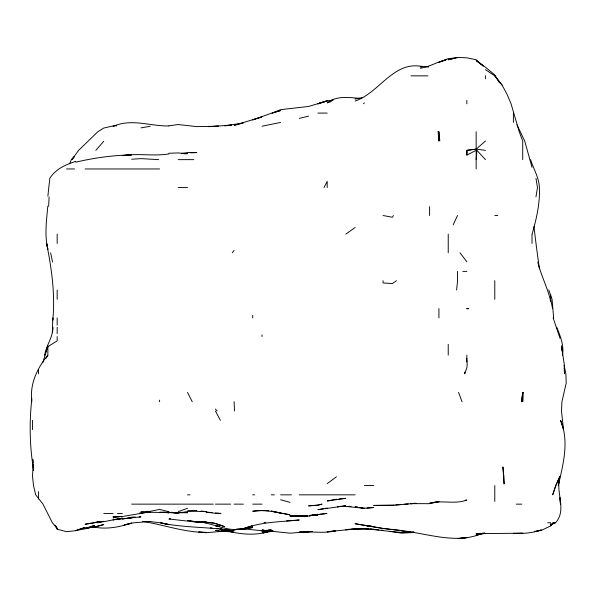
<?xml version="1.0" encoding="UTF-8"?>
<svg xmlns="http://www.w3.org/2000/svg" width="596" height="596" viewBox="0 0 596 596"><rect width="100%" height="100%" fill="white"/><g stroke="black" fill="none" stroke-linecap="round" stroke-linejoin="round"><path stroke-width="0.89" d="M32.46 429.656L32.467 420.351M52.396 331.897L52.798 317.929L52.835 319.62M523.117 392.414L522.714 401.726L522.714 392.414L523.117 392.414L522.714 392.585L521.567 401.726L522.714 392.414M48.648 206.201L49.11 196.889M52.53 332.322L52.798 327.241C53.163 337.418 45.959 345.293 44.834 355.171L47.866 345.859L42.793 362.793M476.159 168.959L476.159 150.334L466.847 155.094L467.1 150.334L476.159 149.142L485.464 150.334M464.82 372.098L464.709 373.796L466.847 367.725L467.219 364.484L466.847 359.738M31.871 398.344C29.219 422.37 29.614 446.441 33.644 470.289M47.866 196.151L49.826 178.271C55.711 168.973 65.754 164.593 75.789 161.367M476.159 159.646L476.919 150.334L485.464 159.646M456.611 289.999L457.542 280.992M47.799 206.201C46.54 220.453 44.417 235.167 47.866 249.255L46.63 243.444C51.606 268.796 55.376 294.603 52.753 320.469M559.733 477.903C555.547 492.646 567.161 509.915 555.547 522.767L550.652 524.957M535.946 196.889L537.48 187.576L535.968 178.271M559.659 477.903L558.303 485.524C563.145 464.321 569.396 441.39 560.583 420.351L563.496 429.656L561.499 411.039L561.924 401.726L566.2 383.101L565.895 373.796L564.077 365.333M466.407 360.178L466.847 358.457M532.109 234.131C536.407 219.045 540.103 203.363 539.387 187.576C539.089 177.526 533.457 169.026 530.589 159.646M69.531 163.878L71.326 159.646L74.515 156.338M453.206 224.819L457.542 215.514M31.841 401.726C29.509 384.435 37.101 368.201 47.866 355.171L47.866 347.49L49.125 345.859L57.171 340.852L57.171 336.554M324.015 187.576L327.182 181.378L327.182 187.576M46.034 358.278L47.866 355.171M393.427 215.514L392.369 217.264L383.049 215.514M232.276 252.756L234.086 250.357M534.56 531.617L541.339 530.395L550.652 525.866L553.066 522.767L551.255 524.823M74.098 157.001L71.833 159.646L78.612 150.334L97.886 131.716L103.726 128.066L113.039 125.92L116.764 125.823M95.852 150.334L103.726 141.259M363.471 103.786L364.432 102.825M466.847 155.094L466.847 150.334L476.159 149.142L485.464 141.029M551.315 524.957L553.967 522.767L555.547 522.767M327.182 483.654L336.502 476.755M345.814 234.131L355.119 227.516M396.422 280.686L392.369 283.562L383.049 282.951L383.049 280.686M551.315 524.517L553.967 522.767M355.119 101.015C378.9 93.14 392.622 62.111 420.292 66.163L428.68 67.05M178.211 511.614L187.531 508.276M482.924 533.107C459.963 543.418 434.946 535.864 411.449 532.079L401.674 530.82L410.987 531.714M331.421 101.439L327.182 102.862C336.8 95.449 348.995 97.453 360.2 98.452M445.689 60.054L438.924 62.275L448.229 58.624L457.542 57.596L448.229 59.756L457.542 57.425L466.847 57.834L476.159 59.697L483.222 65.97M317.877 103.786L327.182 100.724L317.877 103.786L327.182 100.903L333.112 100.158M251.855 525.918L243.391 528.637C261.413 521.828 280.403 521.925 299.259 519.995L286.557 520.949M115.579 517.052L113.039 517.857L121.502 516.382M480.391 533.822L476.159 535.156L484.623 533.144M101.111 521.716L97.617 522.767L101.111 521.85M270.502 530.857C255.773 536.244 239.622 534.292 224.766 530.365L233.2 532.079L215.454 530.5L218.844 530.634M446.538 59.712C437.449 61.574 429.56 67.013 420.292 68.205M113.039 126.426C131.18 118.142 150.244 126.307 168.899 125.957M327.182 100.955L308.564 106.461L280.627 109.664L272.081 113.091L280.627 110.565L271.791 113.091L252.704 119.885L262.009 116.905L234.086 125.346L242.55 123.186M85.958 528.183L94.421 527.102L103.726 524.592L94.421 526.968M299.259 118.366L308.564 116.153M75.789 162.194C94.086 157.836 112.92 155.318 131.664 154.856L122.344 155.638C137.795 153.083 153.515 156.428 168.899 153.947M269.63 530.753L273.013 531.029L271.322 530.865L262.888 532.913L273.013 531.096M534.56 531.498L541.339 529.956C532.384 533.025 522.811 533.83 513.402 533.375L522.714 533.197L476.159 533.681L485.464 533.442L476.159 534.307L480.391 533.688M436.376 501.676L438.924 501.586L429.604 503.68L410.987 503.642L414.369 503.307M262.009 126.21L280.627 122.426M336.502 499.195L327.182 500.983L345.814 498.353L339.042 498.964M438.924 501.586L429.604 503.233C441.845 499.813 454.741 504.67 466.847 500.074L465.156 500.208M140.976 127.887L150.281 126.278M181.601 153.53L187.531 152.524L196.836 152.583L190.914 152.874M139.471 513.074L140.976 512.821M323.799 508.664L317.877 509.662L345.814 505.803L337.351 506.749C349.547 505.207 361.616 509.9 373.737 507.42L366.965 507.963M325.49 508.373L327.182 508.09M243.391 122.97L224.766 125.808L231.546 125.175M85.958 528.153L94.421 526.782L85.109 528.503L94.421 525.456L85.109 528.853L75.789 530.485L85.109 527.423L75.789 530.686L66.484 531.684L57.171 529.188L54.988 525.173M264.035 522.625L265.853 522.342M414.384 532.466L401.674 533.174L389.829 531.341M362.74 97.64L355.119 98.802L356.982 98.794M335.66 530.783C323.621 533.8 311.395 531.096 299.259 532.079L311.954 531.617M482.082 533.442L484.623 533.07M99.495 521.776L85.109 524.242L103.726 521.344L94.421 522.506L103.726 521.723L122.344 518.103L113.039 519.824L140.976 516.881L139.114 516.933M168.899 125.831L178.211 124.542L196.836 126.613L218.248 126.24M416.06 503.292L392.369 505.348L373.737 505.415L394.06 505.125M146.899 512.24L140.976 513.007C151.488 511.442 162.052 513.171 172.624 512.269M148.59 512.016L150.281 511.793L122.344 516.531L113.039 516.732L118.962 516.412M244.241 528.622L252.704 527.572L243.391 529.106L252.704 526.7L243.391 529.293L236.627 528.95M335.66 530.76L327.182 531.803L355.119 528.92L368.663 528.823M267.932 531.356L262.009 532.079L271.322 531.237M269.63 531.148L271.322 530.947L262.009 531.081L271.322 530.872M170.598 518.796L168.899 518.982L196.836 522.148L212.824 522.767L196.836 521.91L187.531 520.479L196.836 521.954L206.149 521.686L196.836 521.872L206.149 522.767L204.458 522.446M410.987 503.776L415.218 503.292M226.458 530.917L206.149 532.727L198.736 532.079L206.149 532.392C184.529 532.511 163.811 524.748 142.608 521.411M261.167 510.481L252.704 511.234C262.508 509.841 272.357 511.152 281.93 513.35M118.112 519.049L120.653 518.833M395.751 504.983L400.832 504.544M208.689 126.65L218.248 126.129M226.458 530.738L221.377 530.738M302.641 515.86L289.947 515.629L299.259 516.218L308.564 516.024L317.877 514.326L309.413 515.719L326.899 513.454L313.645 515.026M300.95 515.853L289.947 516.054L307.722 515.845L299.259 516.084L303.491 515.838M131.664 159.229L140.976 158.618L158.7 159.646M209.531 126.643L231.546 125.041M309.413 515.473L317.877 514.937L313.645 515.168M196.836 510.496L187.531 511.033L206.149 511.666L201.068 511.025M404.52 504.142L408.215 503.933M309.413 515.398L311.954 515.257M184.142 153.828L187.531 153.671L178.211 152.941L168.899 153.246M263.872 530.149L262.009 530.202L289.947 533.182L312.289 531.513M268.528 530.023L271.322 529.941L262.009 530.716L244.241 528.965M131.664 517.134L135.389 517.03M140.976 511.465L150.281 511.331L159.594 509.416L168.899 511.77M196.836 522.148C206.38 521.582 216.02 522.744 224.766 526.782L213.696 522.93M410.987 75.848L427.95 75.848M317.877 113.091L327.182 113.091M438.12 131.716L438.924 131.716L438.924 141.029L438.12 131.716L438.924 132.014L439.818 141.029M178.211 159.646L193.775 159.646M66.484 168.959L74.537 168.959M85.109 168.959L159.594 168.959M178.211 187.576L187.531 187.576M494.784 215.514L497.787 215.514M462.801 271.374L466.847 271.374M364.432 485.524L373.737 485.524M187.531 494.836L190.042 494.836M252.704 494.836L254.686 494.836M271.322 494.836L274.406 494.836M280.627 494.836L291.429 494.836M299.259 494.836L355.119 494.836M131.664 504.142L213.316 504.142M215.454 504.142L230.712 504.142M234.086 504.142L243.391 504.142M252.704 504.142L262.009 504.142M516.322 504.142L521.82 504.142M103.726 513.454L113.039 513.454M117.494 513.454L122.344 513.454M547.672 522.767L550.652 522.767M241.529 528.823L243.391 528.823L234.086 529.799L243.391 528.801C228.201 532.273 214.12 523.638 199.28 521.828M168.899 512.292L178.211 513.141L168.899 512.322L159.594 512.277L178.211 512.933L187.531 511.979L178.211 512.664L187.531 512.716L179.903 512.284M413.78 532.221C390.946 533.949 368.566 525.992 345.814 529.769L364.432 528.682L378.818 529.941M262.858 510.459L268.781 510.832M347.505 506.317L350.888 506.548M381.358 530.127L383.049 530.246M370.354 528.95L373.737 529.196M267.09 530.567L262.009 530.202L271.322 531.17M212.072 512.627L206.149 512.113L215.454 513.335L220.974 513.454L215.454 512.925M349.196 506.302L350.888 506.458M420.292 66.886L421.983 67.043M219.686 526.186L215.454 525.784L219.686 526.32M210.381 527.78L212.072 527.944M94.421 527.117C106.96 529.598 119.714 526.968 131.664 523.057L124.043 524.957L133.973 522.767L150.281 521.455L142.839 521.545L150.281 521.582L159.832 522.767C184.239 528.041 209.472 526.708 234.086 530.924L224.766 529.613M412.529 531.893L414.071 532.079M357.66 507.203L355.119 506.838L357.66 507.248M359.351 507.442L361.891 507.799L360.2 507.479M220.535 529.002L222.226 529.248L220.535 528.905M219.686 528.913L222.226 529.3M359.351 507.524L364.432 508.336M282.579 513.454L289.947 514.765L271.322 511.226M201.068 521.805L202.759 522.126M271.322 510.995L280.627 513.171M280.627 499.746L289.947 502.376M485.464 69.613L494.784 75.863L502.13 85.161L507.129 94.473L511.055 103.786L519.213 131.716L522.714 141.029L522.714 159.646M483.162 66L476.159 60.606L484.66 66.536L494.784 74.895L499.441 82.837M57.171 529.188L57.171 528.302L52.366 522.767L42.994 504.142L35.693 494.836L33.518 485.524L32.482 476.211L33.227 464.358M215.454 409.042L217.123 411.039M494.784 75.848L502.13 85.161M459.985 252.756L466.847 261.778M55.428 525.53L57.171 528.302M215.454 411.039L220.401 420.351M516.97 124.728L524.696 141.029L532.019 167.245M187.531 392.414L192.232 401.726M548.797 289.999L552.075 299.311L553.647 317.929M556.738 327.241C560.329 336.107 564.159 345.404 562.52 355.171L562.326 353.48M458.555 392.414L462.042 401.726M553.163 317.929L559.957 338.208M537.83 262.061C540.974 275.531 547.754 287.831 550.652 301.367M552.559 308.616L550.652 299.311L550.652 294.394M50.645 252.756L52.552 262.061M562.043 350.94L561.469 345.859L564.293 364.484L564.554 373.796L564.136 367.866M33.428 470.289L32.758 459.285L33.085 462.667M539.395 268.833C537.443 254.723 535.573 240.687 533.949 226.517M234.086 401.726L234.519 411.039M550.652 523.571L550.652 525.866M532.019 234.496L532.019 243.444M513.402 113.091L513.402 122.404M494.784 280.686L494.784 299.311M494.784 485.524L494.784 501.407M485.464 75.848L485.464 78.776M476.159 131.716L476.159 149.142M466.847 100.471L466.847 103.786M466.847 355.171L466.847 361.899M457.542 271.374L457.542 280.455M448.229 234.131L448.229 252.756M448.229 344.399L448.229 355.171M438.924 308.616L438.924 317.929M429.604 206.626L429.604 215.514M262.009 334.863L262.009 336.554M252.704 315.269L252.704 317.929M159.594 400.154L159.594 401.726M57.171 234.131L57.171 243.444M57.171 289.999L57.171 299.311M57.171 317.929L57.171 325.125M57.171 327.241L57.171 333.566M38.554 369.483L38.554 373.796M38.554 491.603L38.554 498.971M555.71 485.524L552.678 494.836L555.874 485.524L559.957 476.211L555.71 485.524M321.915 504.142L317.877 505.199L308.564 505.877L317.877 505.103L321.915 504.142M317.877 514.661L309.413 515.749L317.877 514.661M131.664 517.745L122.344 518.885L131.664 517.768M466.847 537.629L457.542 538.575L466.847 537.629M468.687 308.616L466.847 308.706L468.687 308.616M308.564 531.744L302.984 531.677L308.564 531.744M401.674 530.611L383.049 528.458L355.119 523.72L383.049 528.458L401.674 530.611M168.899 512.821L163.826 512.269L168.899 512.821M373.737 526.618L364.432 525.344L373.737 526.64M217.994 528.63L216.303 528.384L217.994 528.652M168.899 524.622L160.6 522.767L168.899 524.644M503.829 476.211L502.905 466.899L504.097 483.982L503.829 476.211M560.456 504.142L559.957 497.824L560.456 504.142"/></g></svg>
